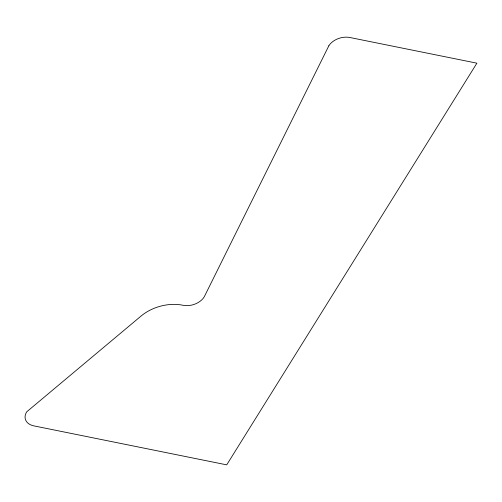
<?xml version="1.0" encoding="UTF-8"?>
<svg xmlns="http://www.w3.org/2000/svg" width="502" height="502" viewBox="0 0 502 502"><rect width="100%" height="100%" fill="white"/><g stroke="black" fill="none" stroke-linecap="round" stroke-linejoin="round"><path stroke-width="0.75" d="M328.823 45.807L204.163 296.983A16.077 11.025 -16.5 0 1 183.098 305.291L182.64 305.197A37.518 25.727 -16.5 0 0 141.024 316.078L26.681 411.86A16.077 11.025 -16.5 0 0 33.847 425.872L226.722 464.858L476.9 63.177L349.888 37.506A16.077 11.025 -16.5 0 0 328.823 45.807"/></g></svg>
